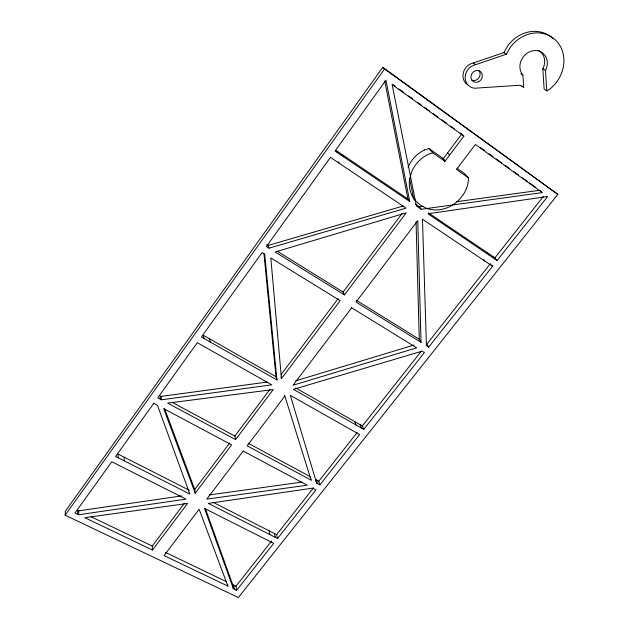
<?xml version="1.0" encoding="UTF-8"?>
<svg xmlns="http://www.w3.org/2000/svg" width="629" height="629" viewBox="0 0 629 629"><rect width="100%" height="100%" fill="white"/><g stroke="black" fill="none" stroke-linecap="round" stroke-linejoin="round"><path stroke-width="0.94" d="M78.649 514.742L74.977 512.989L111.789 461.749L185.995 499.135L78.649 514.742L78.774 510.834L77.689 510.316L77.564 514.223M456.953 168.195L464.155 173.258L468.385 177.795C468.652 190.139 460.318 201.225 449.633 206.737A30.994 27.983 -42.4 0 1 427.177 208.545L421.288 209.268L416.406 205.974L392.134 84.6L463.856 136.178L444.939 161.323L432.807 152.792L428.931 148.483L424.386 150.024M65.149 515.182L65.337 511.267L382.802 67.264L557.821 194.369L238.36 597.55L65.149 515.182L384.531 69.009L382.802 67.264M467.135 84.435A12.226 10.984 -54.5 0 1 463.463 72.28A12.226 10.984 -54.5 0 1 473.322 62.994L503.915 52.569L508.02 45.485A32.802 28.8 -55 0 1 553.088 38.809M546.782 90.93L545.469 70.401L545.941 69.607A14.939 13.107 -54.8 0 0 545.052 55.509L542.678 53.009A14.939 13.107 -54.8 0 0 523.218 56.909L521.244 60.282A14.939 13.107 -54.8 0 0 522.267 74.371L522.841 74.961L523.737 87.289L519.994 85.245L477.71 88.013A12.297 11.039 -54.3 0 1 465.208 78.656A12.297 11.039 -54.3 0 1 475.587 64.693L506.361 54.204L510.496 47.081A32.999 28.95 -54.8 0 1 556.248 40.783A32.999 28.95 -54.8 0 1 550.414 88.595L546.782 90.93L544.14 89.106L542.819 68.687L543.283 67.893A14.852 13.044 -55 0 0 542.387 53.882L540.02 51.389A14.852 13.044 -55 0 0 538.597 50.438M444.939 161.323L442.926 159.113L461.717 134.103L460.129 132.963M152.493 550.045L187.576 503.428L84.821 517.691L152.493 550.045L152.234 546.066L184.211 503.499M195.226 493.254L163.666 408.606L231.621 444.884L195.226 493.254L194.731 489.496L229.75 442.879M235.584 439.608L273.245 389.555L167.621 403.134L235.584 439.608L234.861 436.078L269.959 389.359M281.061 374.577L338.19 298.539M344.448 294.907L275.148 251.977L406.2 212.822L344.448 294.907L343.08 292.029L402.08 213.483M281.462 378.627L340.116 300.662L270.824 257.969L281.462 378.627L280.966 376.999M284.827 396.097L247.166 445.827L311.127 480.155L310.034 476.515L248.101 443.201M236.653 590.285L273.733 543.33L204.496 508.452L233.39 588.72L236.653 590.285L235.969 586.22L271.649 540.979M277.57 538.471L208.325 503.404L312.676 488.151L315.947 489.897L277.57 538.471L276.666 534.611L313.612 487.758M319.909 484.873L316.646 483.119L290.331 395.342L359.639 434.576L319.909 484.873L318.769 481.216L357.052 432.673M363.751 429.371L293.421 389.343L422.106 351.171L424.402 352.586L363.751 429.371L362.359 425.951L421.446 351.029M490.4 263.59L426.949 344.047L428.726 347.114L492.578 266.279L491.493 264.935M497.138 260.508L427.901 213.742L547.702 196.484L497.138 260.508L494.929 257.851L543.354 196.445M432.807 152.792L428.207 154.357A30.994 27.983 -42.4 0 0 411.712 171.701L409.597 179.312A30.994 27.983 -42.4 0 0 415.203 200.431L415.321 200.541M295.756 380.82L414.031 345.046M266.743 244.673L268.048 245.483L403.323 205.958M269.015 248.172L406.027 208.136L330.469 157.384L266.405 246.552L269.015 248.172L268.048 245.483M78.774 510.834L181.663 495.911M415.399 204.087L419.441 206.823L423.168 206.304M456.206 201.767L539.792 190.273M427.036 208.482L542.3 192.6L475.39 144.481L456.489 169.437L468.385 177.795M209.15 494.952L302.211 482.081M161.417 399.808L271.799 384.854L197.333 342.695L157.722 397.819L161.417 399.808L161.087 396.396L159.994 395.806L160.324 399.218M161.087 396.396L266.979 382.086M91.111 516.755L152.234 546.066M165.49 552.419L226.354 581.613M205.274 508.326L232.722 584.663L235.969 586.22M227.879 586.086L164.051 555.572L199.141 509.238L227.879 586.086L227.619 584.467M426.91 208.498L420.581 205.329L415.344 200.667L413.528 198.253M189.353 490.274L118.103 454.099L118.197 457.763M213.011 502.288L276.666 534.611M172.385 402.474L234.861 436.078M318.769 481.216L315.522 479.471L316.646 483.119M276.941 379.963L264.691 254.195L262.073 252.583L201.429 336.987L276.941 379.963L275.982 376.692L203.458 335.343L204.04 338.473M295.787 387.991L362.359 425.951M277.468 251.325L343.08 292.029M356.266 300.206L419.268 339.29L421.013 342.333L356.03 302.077L417.766 220.567L421.013 342.333M428.726 347.114L426.431 345.691L422.476 219.191L492.578 266.279M542.819 68.687L545.469 70.401M503.915 52.569L506.361 54.204M409.731 201.461L335.045 151.015L385.954 80.158L409.731 201.461L407.946 199.047L336.256 150.583L337.663 152.776M428.443 212.901L494.929 257.851M520.946 73.656L522.841 74.961M428.931 148.483L444.145 159.184M442.926 159.113L444.459 160.191M521.85 85.937L523.737 87.289M392.748 84.483L395.122 86.197M399.085 89.051L403.842 92.471M408.598 95.891L412.561 98.745M417.318 102.165L421.281 105.019M424.457 107.3L429.214 110.72M433.177 113.574L437.933 116.994M441.896 119.848L446.653 123.268M450.616 126.122L454.578 128.969M480.336 147.5L484.299 150.347M489.055 153.775L493.018 156.621M496.187 158.901L501.738 162.895M504.906 165.175L509.663 168.603M513.626 171.45L518.382 174.878M522.345 177.724L527.102 181.144M529.484 182.858L535.822 187.418M384.531 69.009L557.821 194.369M473.322 62.994L475.587 64.693M540.421 190.854L541.671 192.018M461.717 134.103L463.856 136.178M447.596 152.894L449.641 155.072M492.649 256.317L494.85 258.967M487.278 252.677L489.448 255.319M483.819 259.777L484.888 261.114M419.441 206.823L421.288 209.268M342.357 154.703L343.796 156.92M338.276 161.763L339.22 163.265M360.071 424.646L361.447 428.066M354.67 421.564L356.022 424.976M164.688 408.826L194.731 489.496M284.701 395.555L311.127 480.155M316.489 479.99L317.614 483.638M274.386 533.447L275.274 537.308M268.984 530.703L269.849 534.564M409.573 178.55L413.481 198.025M384.791 81.227L407.946 199.047M209.551 338.811L210.165 341.956M233.681 585.127L234.358 589.184M232.722 584.663L233.39 588.72M263.928 253.408L275.982 376.692M124.165 457.173L124.29 460.853M416.06 221.966L419.268 339.29M479.054 70.755A6.109 5.496 -54.5 0 1 478.787 77.925A6.109 5.496 -54.5 0 1 472.017 80.229M408.095 167.188A30.64 27.723 -42.7 0 1 424.386 150.024M153.767 403.323L115.594 456.45L189.824 494.04L157.462 405.296L153.767 403.323M243.195 451.064L206.792 499.127L307.164 485.203L243.195 451.064M351.697 307.793L293.043 385.239L416.689 347.837L351.697 307.793M478.638 81.731A6.148 5.519 -54.3 0 0 480.328 71.462A6.148 5.519 -54.3 0 0 470.995 75.983A6.148 5.519 -54.3 0 0 478.638 81.731"/></g></svg>
